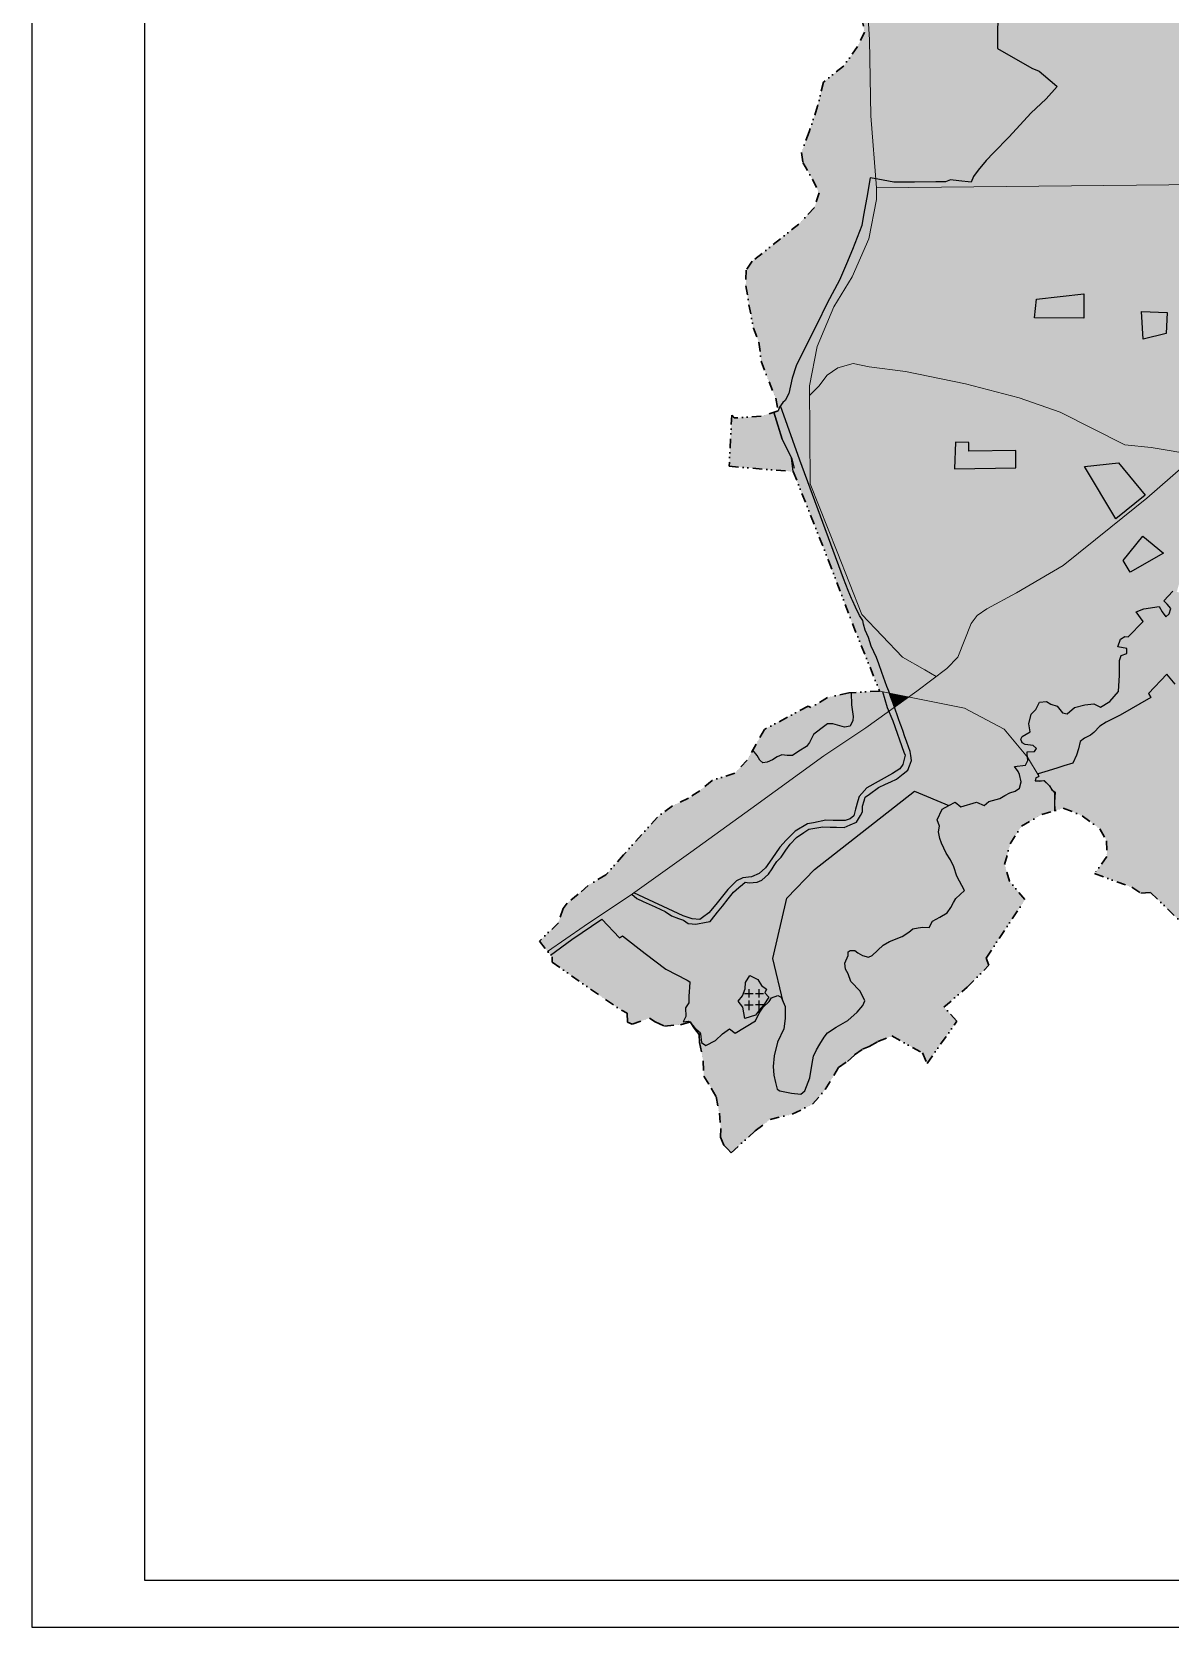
# Model space of a CAD drawing. Header units: inches. Extents: x 46391 to 88391, y 15017 to 44717.
# Drawn here: x 46391 to 58499, y 15017 to 31982 of the extents above; entities that cross this region are included whole.
import ezdxf

# ---------------------------------------------------------------- set-up
doc = ezdxf.new("R2010")
doc.units = ezdxf.units.IN
doc.header["$MEASUREMENT"] = 0
doc.linetypes.add('DIVIDE', pattern=[1.25, 0.5, -0.25, 0, -0.25, 0, -0.25])
for name, color, linetype, lineweight in [('celine', 7, 'Continuous', 13), ('DP 2 reda', 50, 'Continuous', 9), ('granica gupa', 7, 'DIVIDE', 30)]:
    doc.layers.add(name, color=color, linetype=linetype, lineweight=lineweight)
for name, color, linetype in [('granica gradj podrucja', 230, 'Continuous'), ('groblja', 253, 'Continuous'), ('kanal', 140, 'Continuous'), ('objekti posebne namene', 99, 'Continuous'), ('okvir', 7, 'Continuous'), ('oznake', 7, 'Continuous'), ('poljo-stan', 53, 'Continuous'), ('poljoprivredno zemljiste', 31, 'Continuous'), ('poloprivredna', 31, 'Continuous'), ('sportsko-rekreativna', 81, 'Continuous'), ('SS', 132, 'Continuous'), ('sumsko zemljiste', 95, 'Continuous'), ('zdravstvena zona', 160, 'Continuous')]:
    doc.layers.add(name, color=color, linetype=linetype)
for name, color, linetype, true_color in [('mesovito stanovanje', 7, 'Continuous', 0xffe699), ('objekti obrayovanja', 7, 'Continuous', 0x8fffe3), ('OS', 7, 'Continuous', 0x00f0f0)]:
    doc.layers.add(name, color=color, linetype=linetype, true_color=true_color)

msp = doc.modelspace()

# ---------------------------------------------------------------- hatches: boundary and pattern name
at = {"layer": 'groblja'}
h = msp.add_hatch(color=256, dxfattribs=at)
h.dxf.hatch_style = 1
h.paths.add_polyline_path([(54186, 21762), (54205, 21802), (54152, 21840), (54112, 21906), (54028, 21948), (53982, 21871), (53977, 21806), (53949, 21731), (53904, 21674), (53952, 21609), (53976, 21488), (54090, 21525), (54131, 21581), (54178, 21635), (54230, 21715)])
at = {"layer": 'kanal'}
h = msp.add_hatch(color=256, dxfattribs=at)
h.dxf.hatch_style = 1
h.paths.add_polyline_path([(54373, 27652), (54472, 27451), (54490, 27306), (54535, 27192), (54663, 26872), (54713, 26745), (54869, 26354), (54922, 26206), (55097, 25748), (55234, 25402), (55288, 25272), (55408, 24972), (55488, 24798), (55504, 24762), (55564, 24805), (55548, 24849), (55529, 24902), (55505, 24971), (55487, 25021), (55433, 25171), (55401, 25261), (55376, 25330), (55318, 25450), (55292, 25541), (55255, 25618), (55239, 25685), (55230, 25724), (55195, 25774), (55152, 25864), (55119, 25934), (55108, 25956), (55074, 26042), (55024, 26169), (54561, 27428), (54353, 28004), (54343, 27990), (54330, 27951), (54283, 27937), (54327, 27799)])
h = msp.add_hatch(color=256, dxfattribs=at)
h.dxf.hatch_style = 1
h.paths.add_polyline_path([(52794, 22827), (52779, 22816), (52772, 22811), (52825, 22765), (52893, 22735), (52958, 22706), (53022, 22677), (53083, 22649), (53127, 22629), (53195, 22580), (53271, 22554), (53323, 22536), (53372, 22499), (53413, 22495), (53454, 22492), (53563, 22513), (53606, 22522), (53659, 22589), (53683, 22619), (53736, 22686), (53798, 22763), (53853, 22833), (53912, 22882), (53950, 22914), (53979, 22938), (54021, 22934), (54106, 22940), (54155, 22961), (54225, 23023), (54264, 23082), (54288, 23118), (54315, 23159), (54360, 23205), (54412, 23280), (54456, 23345), (54523, 23414), (54602, 23467), (54657, 23504), (54740, 23518), (54804, 23529), (54884, 23526), (54950, 23524), (55031, 23521), (55097, 23550), (55162, 23578), (55204, 23648), (55226, 23686), (55227, 23748), (55243, 23805), (55254, 23844), (55301, 23877), (55397, 23945), (55472, 23981), (55529, 24008), (55587, 24036), (55659, 24091), (55708, 24129), (55727, 24178), (55749, 24235), (55741, 24288), (55735, 24328), (55699, 24427), (55675, 24495), (55658, 24542), (55640, 24593), (55627, 24628), (55611, 24675), (55591, 24731), (55581, 24757), (55564, 24805), (55504, 24762), (55551, 24655), (55667, 24323), (55679, 24289), (55669, 24247), (55657, 24192), (55622, 24145), (55547, 24095), (55271, 23943), (55218, 23884), (55190, 23852), (55177, 23804), (55153, 23716), (55134, 23644), (55096, 23614), (55041, 23596), (54913, 23597), (54838, 23598), (54707, 23572), (54641, 23559), (54509, 23482), (54413, 23387), (54346, 23312), (54261, 23187), (54195, 23091), (54127, 23031), (54046, 22997), (53953, 22987), (53886, 22954), (53795, 22862), (53665, 22702), (53591, 22612), (53524, 22563), (53495, 22542), (53416, 22548), (53318, 22583)])
at = {"layer": 'mesovito stanovanje', "transparency": 16777216}
h = msp.add_hatch(color=256, dxfattribs=at)
h.dxf.hatch_style = 1
h.paths.add_polyline_path([(58532, 32306), (58541, 32430), (58249, 33072), (57482, 32906), (57495, 33112), (57270, 33808), (57079, 34396), (56638, 35103), (56837, 35242), (56542, 35603), (56547, 35661), (56620, 35699), (56670, 35805), (56693, 35898), (56627, 35934), (56657, 36142), (56672, 36249), (56627, 36314), (56468, 36356), (56432, 36445), (56392, 36320), (56266, 36132), (56116, 36065), (55969, 36077), (55806, 36069), (55677, 35914), (55631, 35793), (55438, 35407), (55313, 35113), (55354, 35089), (55356, 35028), (55444, 35026), (55523, 35033), (55540, 35014), (55482, 34933), (55535, 34894), (55699, 34790), (55952, 34606), (56077, 34498), (56208, 34370), (56311, 34248), (56369, 34191), (56409, 34097), (56435, 34028), (56469, 33868), (56491, 33786), (56611, 33470), (56627, 33440), (56671, 33440), (56699, 33368), (56711, 33285), (56732, 33116), (56638, 33124), (56391, 33143), (56135, 33184), (56110, 33161), (56078, 33073), (56081, 32944), (56397, 32917), (56392, 32893), (56392, 32873), (56708, 32846), (56712, 32820), (56684, 32704), (56646, 32549), (56614, 32466), (56590, 32415), (56611, 32403), (56679, 32369), (56668, 32290), (56663, 31804), (57029, 31597), (57106, 31565), (57270, 31425), (57298, 31403), (57179, 31269), (57019, 31116), (56786, 30867), (56619, 30696), (56542, 30615), (56458, 30513), (56406, 30445), (56382, 30384), (56251, 30397), (56162, 30407), (56110, 30389), (56008, 30389), (55781, 30384), (55561, 30385), (55446, 30405), (55367, 30419), (55374, 30324), (59173, 30363), (59171, 30370), (58983, 30928)])
h = msp.add_hatch(color=256, dxfattribs=at)
h.dxf.hatch_style = 1
h.paths.add_polyline_path([(59964, 29118), (59852, 29197), (59717, 29248), (59581, 29365), (59492, 29485), (59418, 29617), (59173, 30363), (55374, 30324), (55367, 30419), (55352, 30422), (55309, 30430), (55273, 30222), (55239, 30034), (55220, 29923), (55121, 29668), (55057, 29517), (54981, 29342), (54849, 29096), (54742, 28869), (54601, 28598), (54520, 28430), (54479, 28301), (54443, 28137), (54404, 28063), (54379, 28042), (54353, 28004), (54561, 27428), (55024, 26169), (55074, 26042), (55108, 25956), (55119, 25934), (55152, 25864), (55195, 25774), (55230, 25724), (55239, 25685), (55255, 25618), (55292, 25541), (55318, 25450), (55376, 25330), (55401, 25261), (55433, 25171), (55487, 25021), (55505, 24971), (55512, 24951), (56310, 24790), (56734, 24567), (56982, 24269), (56979, 24303), (56979, 24324), (57057, 24330), (57079, 24360), (57043, 24394), (56956, 24405), (56924, 24423), (56910, 24460), (56924, 24487), (57010, 24539), (56996, 24625), (57022, 24726), (57070, 24775), (57108, 24853), (57183, 24861), (57229, 24831), (57299, 24810), (57353, 24741), (57405, 24728), (57483, 24797), (57593, 24824), (57688, 24835), (57759, 24801), (57859, 24860), (57951, 24967), (57962, 25140), (57962, 25296), (57980, 25349), (58038, 25370), (58038, 25423), (57942, 25442), (57972, 25525), (58019, 25552), (58051, 25547), (58214, 25711), (58138, 25815), (58219, 25847), (58383, 25870), (58413, 25816), (58452, 25762), (58490, 25794), (58505, 25849), (58467, 25896), (58432, 25931), (58529, 26036), (58570, 26027), (58634, 26255), (58640, 26400), (59035, 26727), (59119, 26843), (59202, 26816), (59247, 26830), (59290, 26736), (59560, 26860), (59517, 27115), (59650, 27103), (59834, 26869), (60086, 26548), (60164, 26552), (60168, 26464), (60106, 26428), (60115, 26237), (60046, 26047), (59965, 25987), (60038, 25888), (59897, 25831), (59889, 25787), (60034, 25800), (60154, 25815), (60206, 25824), (60240, 25865), (60359, 25792), (60308, 25711), (60426, 25681), (60483, 25804), (60551, 25812), (60603, 25734), (60685, 25705), (60775, 25666), (60823, 25613), (60773, 25503), (60793, 25455), (60841, 25428), (60846, 25384), (60833, 25335), (60732, 25355), (60639, 25385), (60598, 25360), (60516, 25170), (60490, 25141), (60415, 25176), (60379, 25224), (60281, 25220), (60236, 25181), (60236, 25131), (60245, 25079), (60256, 24912), (60294, 24779), (60325, 24657), (60339, 24597), (60281, 24564), (60267, 24522), (60294, 24470), (60327, 24435), (60321, 24371), (60302, 24334), (60248, 24330), (60244, 24283), (60267, 24231), (60371, 24069), (60308, 24039), (60248, 24014), (60268, 23975), (60294, 23938), (60294, 23893), (60311, 23854), (60339, 23812), (60364, 23792), (60387, 23752), (60549, 23792), (60442, 23907), (60454, 23963), (60490, 24132), (60506, 24225), (60534, 24305), (60579, 24398), (60631, 24483), (60695, 24567), (60772, 24668), (60812, 24732), (60869, 24809), (60946, 24910), (61013, 25803), (60973, 26652), (60123, 26972), (59709, 27467), (60088, 27769), (60319, 27869), (60681, 28118), (60750, 28134)])
h.paths.add_polyline_path([(57588, 27361), (57951, 27398), (58235, 27057), (57922, 26805)], flags=16)
at = {"layer": 'objekti obrayovanja'}
h = msp.add_hatch(color=256, dxfattribs=at)
h.dxf.hatch_style = 1
h.paths.add_polyline_path([(58213, 28716), (58457, 28775), (58466, 28997), (58195, 29008)])
at = {"layer": 'objekti posebne namene'}
h = msp.add_hatch(color=256, dxfattribs=at)
h.dxf.hatch_style = 1
h.paths.add_polyline_path([(55145, 22213), (55176, 22189), (55226, 22161), (55291, 22143), (55330, 22160), (55446, 22271), (55515, 22308), (55649, 22362), (55719, 22409), (55763, 22442), (55850, 22461), (55935, 22456), (55971, 22524), (56048, 22566), (56128, 22612), (56167, 22669), (56194, 22723), (56221, 22767), (56264, 22807), (56312, 22850), (56231, 23005), (56198, 23103), (56162, 23177), (56118, 23249), (56066, 23353), (56048, 23405), (56035, 23475), (56047, 23536), (56021, 23603), (56073, 23716), (56144, 23756), (55779, 23908), (54717, 23073), (54420, 22769), (54272, 22129), (54383, 21667), (54405, 21619), (54405, 21489), (54389, 21381), (54322, 21238), (54287, 21094), (54277, 20981), (54282, 20886), (54300, 20810), (54319, 20739), (54347, 20719), (54472, 20697), (54569, 20684), (54614, 20720), (54666, 20859), (54691, 21012), (54706, 21088), (54736, 21155), (54774, 21216), (54820, 21291), (54854, 21339), (54945, 21397), (55070, 21468), (55169, 21558), (55229, 21627), (55251, 21679), (55202, 21782), (55103, 21883), (55075, 21963), (55047, 22013), (55040, 22077), (55074, 22160), (55075, 22199), (55094, 22212)])
at = {"layer": 'OS'}
h = msp.add_hatch(color=256, dxfattribs=at)
h.dxf.hatch_style = 1
h.paths.add_polyline_path([(57582, 29197), (57077, 29140), (57055, 28942), (57580, 28937)])
h.paths.add_polyline_path([(56859, 27345), (56856, 27530), (56357, 27523), (56356, 27614), (56216, 27619), (56204, 27336)])
h = msp.add_hatch(color=256, dxfattribs=at)
h.dxf.hatch_style = 1
h.paths.add_polyline_path([(58430, 26440), (58208, 26620), (57998, 26359), (58073, 26237)])
at = {"layer": 'poljo-stan'}
h = msp.add_hatch(color=256, dxfattribs=at)
h.dxf.hatch_style = 1
h.paths.add_polyline_path([(54814, 24284), (55261, 24581), (55506, 24758), (55488, 24798), (55439, 24965), (55408, 24972), (55105, 24954), (55111, 24827), (55126, 24700), (55124, 24658), (55094, 24597), (55035, 24587), (54911, 24624), (54854, 24625), (54785, 24569), (54704, 24511), (54663, 24424), (54632, 24383), (54551, 24332), (54481, 24287), (54426, 24288), (54368, 24294), (54318, 24271), (54270, 24241), (54212, 24217), (54168, 24208), (54133, 24237), (54107, 24286), (54059, 24344), (54000, 24238), (53869, 24099), (53626, 24021), (53495, 23912), (53375, 23834), (53206, 23751), (53045, 23632), (52685, 23230), (52498, 23017), (52307, 22905), (52202, 22811), (52086, 22717), (52041, 22661), (51992, 22507), (51790, 22312), (51876, 22204), (52264, 22472), (52779, 22816), (53400, 23260), (54038, 23720)])
h.paths.add_polyline_path([(54854, 24625), (54911, 24624), (55035, 24587), (55094, 24597), (55124, 24658), (55126, 24700), (55111, 24827), (55105, 24954), (55083, 24953), (54854, 24904), (54678, 24796), (54648, 24811), (54184, 24564), (54094, 24406), (54059, 24344), (54107, 24286), (54133, 24237), (54168, 24208), (54212, 24217), (54270, 24241), (54318, 24271), (54368, 24294), (54426, 24288), (54481, 24287), (54551, 24332), (54632, 24383), (54663, 24424), (54704, 24511), (54785, 24569)], flags=17)
h.paths.add_polyline_path([(55547, 24095), (55622, 24145), (55657, 24192), (55669, 24247), (55679, 24289), (55667, 24323), (55551, 24655), (55506, 24758), (55261, 24581), (54814, 24284), (54038, 23720), (53400, 23260), (52794, 22827), (53318, 22583), (53416, 22548), (53495, 22542), (53524, 22563), (53591, 22612), (53665, 22702), (53795, 22862), (53886, 22954), (53953, 22987), (54046, 22997), (54127, 23031), (54195, 23091), (54261, 23187), (54346, 23312), (54413, 23387), (54509, 23482), (54641, 23559), (54707, 23572), (54838, 23598), (54913, 23597), (55041, 23596), (55096, 23614), (55134, 23644), (55153, 23716), (55177, 23804), (55190, 23852), (55218, 23884), (55271, 23943)], flags=17)
h.paths.add_polyline_path([(56734, 24567), (56310, 24790), (55717, 24910), (55566, 24801), (55581, 24757), (55591, 24731), (55611, 24675), (55627, 24628), (55640, 24593), (55658, 24542), (55675, 24495), (55699, 24427), (55735, 24328), (55741, 24288), (55749, 24235), (55727, 24178), (55708, 24129), (55659, 24091), (55587, 24036), (55529, 24008), (55472, 23981), (55397, 23945), (55301, 23877), (55254, 23844), (55243, 23805), (55227, 23748), (55226, 23686), (55204, 23648), (55162, 23578), (55097, 23550), (55031, 23521), (54950, 23524), (54884, 23526), (54804, 23529), (54740, 23518), (54657, 23504), (54602, 23467), (54523, 23414), (54456, 23345), (54412, 23280), (54360, 23205), (54315, 23159), (54288, 23118), (54264, 23082), (54225, 23023), (54155, 22961), (54106, 22940), (54021, 22934), (53979, 22938), (53950, 22914), (53912, 22882), (53853, 22833), (53798, 22763), (53736, 22686), (53683, 22619), (53659, 22589), (53606, 22522), (53563, 22513), (53454, 22492), (53413, 22495), (53372, 22499), (53323, 22536), (53271, 22554), (53195, 22580), (53127, 22629), (53083, 22649), (53022, 22677), (52958, 22706), (52893, 22735), (52825, 22765), (52772, 22811), (52264, 22472), (51876, 22204), (51908, 22165), (52134, 22329), (52452, 22545), (52641, 22348), (52672, 22368), (52915, 22182), (53136, 22013), (53360, 21896), (53391, 21879), (53386, 21818), (53383, 21776), (53380, 21722), (53380, 21657), (53345, 21602), (53349, 21510), (53318, 21453), (53377, 21462), (53393, 21454), (53401, 21441), (53441, 21395), (53491, 21344), (53503, 21327), (53514, 21235), (53561, 21204), (53663, 21257), (53739, 21326), (53812, 21380), (53873, 21332), (54088, 21464), (54129, 21547), (54171, 21609), (54233, 21672), (54257, 21710), (54327, 21733), (54361, 21715), (54383, 21667), (54272, 22129), (54420, 22769), (54717, 23073), (55779, 23908), (56144, 23756), (56213, 23791), (56271, 23742), (56438, 23789), (56520, 23755), (56572, 23799), (56687, 23831), (56739, 23862), (56795, 23891), (56851, 23906), (56896, 23940), (56916, 24008), (56896, 24086), (56884, 24115), (56842, 24170), (56959, 24184), (56985, 24235), (56982, 24270)])
h.paths.add_polyline_path([(54112, 21906), (54152, 21840), (54205, 21802), (54186, 21762), (54230, 21715), (54178, 21635), (54131, 21581), (54090, 21525), (53976, 21488), (53952, 21609), (53904, 21674), (53949, 21731), (53977, 21806), (53982, 21871), (54028, 21948)], flags=16)
h = msp.add_hatch(color=256, dxfattribs=at)
h.dxf.hatch_style = 1
h.paths.add_polyline_path([(55717, 24910), (55512, 24951), (55529, 24902), (55548, 24849), (55566, 24801)])
at = {"layer": 'poljo-stan', "lineweight": 25, "transparency": 16777216}
h = msp.add_hatch(color=256, dxfattribs=at)
h.dxf.hatch_style = 1
h.paths.add_polyline_path([(53136, 22013), (52915, 22182), (52672, 22368), (52641, 22348), (52452, 22545), (52134, 22329), (51908, 22165), (51924, 22144), (51924, 22088), (52494, 21691), (52662, 21578), (52722, 21548), (52726, 21451), (52775, 21428), (52962, 21495), (53022, 21454), (53119, 21409), (53292, 21424), (53393, 21454), (53377, 21462), (53318, 21453), (53349, 21510), (53345, 21602), (53380, 21657), (53380, 21722), (53383, 21776), (53386, 21818), (53391, 21879), (53360, 21896)])
at = {"layer": 'poljoprivredno zemljiste', "transparency": 16777216}
h = msp.add_hatch(color=256, dxfattribs=at)
h.dxf.hatch_style = 1
h.paths.add_polyline_path([(54283, 27937), (54150, 27895), (53834, 27875), (53809, 27362), (54490, 27306), (54472, 27451), (54373, 27652)])
at = {"layer": 'poloprivredna'}
h = msp.add_hatch(color=256, dxfattribs=at)
h.dxf.hatch_style = 1
h.paths.add_polyline_path([(54716, 30113), (54549, 29939), (54053, 29543), (53989, 29448), (53985, 29283), (54019, 29081), (54067, 28831), (54124, 28681), (54150, 28479), (54232, 28262), (54303, 28086), (54327, 27966), (54379, 28042), (54404, 28063), (54443, 28137), (54479, 28301), (54520, 28430), (54601, 28598), (54742, 28869), (54849, 29096), (54981, 29342), (55057, 29517), (55121, 29668), (55220, 29923), (55239, 30034), (55273, 30222), (55309, 30430), (55352, 30422), (55367, 30419), (55316, 31089), (55300, 31896), (55249, 32755), (55258, 33068), (55191, 33805), (55208, 34215), (55183, 34718), (55305, 35118), (55263, 35143), (55130, 35239), (55041, 35309), (54883, 35389), (54924, 35468), (54853, 35470), (54730, 35489), (54597, 35418), (54560, 35296), (54582, 35215), (54627, 35111), (54701, 34971), (54701, 34819), (54664, 34723), (54597, 34544), (54415, 34377), (54312, 34155), (54341, 33952), (54445, 33789), (54567, 33663), (54701, 33503), (54904, 33336), (55041, 33199), (55138, 33114), (55167, 32988), (55104, 32777), (55030, 32585), (55030, 32422), (55104, 32260), (55215, 32141), (55249, 31980), (55175, 31825), (55026, 31618), (54812, 31448), (54749, 31192), (54660, 30919), (54578, 30700), (54593, 30594), (54693, 30416), (54764, 30272)])
h.paths.add_polyline_path([(56663, 31804), (56668, 32374), (56590, 32415), (56614, 32466), (56646, 32549), (56684, 32704), (56712, 32820), (56708, 32846), (56392, 32873), (56081, 32944), (56081, 32961), (56076, 33129), (56135, 33184), (56391, 33143), (56732, 33117), (56711, 33285), (56699, 33368), (56671, 33440), (56623, 33440), (56491, 33786), (56469, 33868), (56435, 34028), (56409, 34097), (56369, 34191), (56311, 34248), (56208, 34370), (56077, 34498), (55952, 34606), (55699, 34790), (55479, 34929), (55540, 35014), (55523, 35033), (55356, 35019), (55354, 35089), (55313, 35113), (55279, 35031), (55183, 34718), (55208, 34215), (55191, 33805), (55258, 33068), (55249, 32755), (55300, 31896), (55316, 31089), (55367, 30419), (55446, 30405), (55561, 30385), (55781, 30384), (56008, 30389), (56110, 30389), (56162, 30407), (56251, 30397), (56382, 30384), (56406, 30445), (56458, 30513), (56542, 30615), (56619, 30696), (56786, 30867), (57019, 31116), (57179, 31269), (57297, 31402), (57106, 31565), (57029, 31597)])
at = {"layer": 'sportsko-rekreativna', "transparency": 16777216}
h = msp.add_hatch(color=256, dxfattribs=at)
h.dxf.hatch_style = 1
h.paths.add_polyline_path([(59374, 25060), (59332, 25150), (59294, 25237), (59233, 25371), (59275, 25384), (59334, 25416), (59427, 25483), (59460, 25543), (59522, 25678), (59480, 25689), (59422, 25702), (59401, 25749), (59404, 25892), (59440, 25985), (59526, 26015), (59537, 26117), (59546, 26294), (59575, 26426), (59530, 26420), (59432, 26409), (59362, 26449), (59304, 26520), (59167, 26456), (59045, 26368), (58993, 26308), (58971, 26268), (58983, 26213), (58978, 26131), (58927, 26058), (58867, 25999), (58795, 25913), (58729, 25903), (58675, 25893), (58551, 25704), (58626, 25643), (58625, 25660), (58798, 25625), (58782, 25532), (58633, 25563), (58617, 25531), (58677, 25496), (58786, 25476), (58770, 25314), (58751, 25230), (58553, 25044), (58463, 25150), (58270, 24946), (58293, 24905), (57968, 24716), (57819, 24640), (57751, 24597), (57666, 24510), (57589, 24470), (57542, 24436), (57524, 24359), (57503, 24291), (57465, 24204), (57367, 24177), (57295, 24152), (57168, 24113), (57095, 24090), (57098, 24076), (57106, 24062), (57072, 24049), (57069, 24037), (57067, 24018), (57157, 24022), (57158, 24022), (57193, 23987), (57214, 23966), (57215, 23965), (57256, 23909), (57276, 23896), (57271, 23839), (57269, 23793), (57269, 23791), (57274, 23701), (57363, 23727), (57565, 23645), (57753, 23506), (57824, 23379), (57827, 23214), (57696, 23031), (58093, 22885), (58187, 22822), (58292, 22829), (58775, 22361), (59067, 22163), (59881, 21961), (59878, 22083), (59844, 22145), (59811, 22210), (59813, 22282), (59811, 22430), (59809, 22506), (59796, 22571), (59815, 22702), (59824, 22902), (59852, 23000), (59866, 23117), (59882, 23199), (59877, 23336), (59854, 23475), (59847, 23614), (59852, 23665), (59912, 23660), (60025, 23640), (60130, 23643), (60257, 23651), (60295, 23696), (60332, 23753), (60364, 23792), (60339, 23812), (60294, 23881), (60294, 23938), (60268, 23975), (60248, 24014), (60308, 24039), (60371, 24069), (60267, 24231), (60244, 24283), (60248, 24330), (60302, 24334), (60321, 24371), (60327, 24435), (60294, 24470), (60267, 24522), (60281, 24564), (60339, 24597), (60325, 24657), (60294, 24779), (60256, 24912), (60245, 25079), (60236, 25131), (60236, 25181), (60281, 25220), (60379, 25224), (60415, 25176), (60490, 25141), (60516, 25170), (60598, 25360), (60639, 25385), (60732, 25355), (60833, 25335), (60846, 25384), (60841, 25428), (60793, 25455), (60773, 25503), (60823, 25613), (60775, 25666), (60685, 25705), (60603, 25734), (60551, 25812), (60483, 25804), (60426, 25681), (60308, 25711), (60359, 25792), (60240, 25865), (60206, 25824), (60154, 25815), (60034, 25800), (59889, 25787), (59884, 25763), (59902, 25658), (59945, 25557), (59928, 25414), (59884, 25354), (59763, 25378), (59715, 25331), (59577, 25406), (59517, 25318), (59474, 25217), (59450, 25061)])
at = {"layer": 'SS'}
h = msp.add_hatch(color=256, dxfattribs=at)
h.dxf.hatch_style = 1
h.paths.add_polyline_path([(57580, 28937), (57582, 29197), (57077, 29140), (57055, 28942)])
at = {"layer": 'sumsko zemljiste'}
h = msp.add_hatch(color=256, dxfattribs=at)
h.dxf.hatch_style = 1
h.paths.add_polyline_path([(57962, 25140), (57951, 24967), (57859, 24860), (57759, 24801), (57688, 24835), (57593, 24824), (57483, 24797), (57405, 24728), (57353, 24741), (57299, 24810), (57229, 24831), (57183, 24861), (57108, 24853), (57070, 24775), (57022, 24726), (56996, 24625), (57010, 24539), (56924, 24487), (56910, 24460), (56924, 24423), (56956, 24405), (57043, 24394), (57079, 24360), (57057, 24330), (56979, 24324), (56979, 24303), (56985, 24235), (56959, 24184), (56842, 24170), (56884, 24115), (56896, 24086), (56916, 24008), (56896, 23940), (56851, 23906), (56795, 23891), (56739, 23862), (56687, 23831), (56572, 23799), (56520, 23755), (56438, 23789), (56271, 23742), (56213, 23791), (56144, 23756), (56073, 23716), (56021, 23603), (56047, 23536), (56035, 23475), (56048, 23405), (56066, 23353), (56118, 23249), (56162, 23177), (56198, 23103), (56231, 23005), (56312, 22850), (56264, 22807), (56221, 22767), (56194, 22723), (56167, 22669), (56128, 22612), (56048, 22566), (55971, 22524), (55935, 22456), (55867, 22460), (55819, 22454), (55763, 22442), (55719, 22409), (55649, 22362), (55515, 22308), (55446, 22271), (55307, 22138), (55226, 22161), (55176, 22189), (55145, 22213), (55094, 22212), (55075, 22199), (55074, 22160), (55040, 22077), (55047, 22013), (55075, 21963), (55103, 21883), (55202, 21782), (55251, 21679), (55229, 21627), (55169, 21558), (55070, 21468), (54945, 21397), (54854, 21339), (54820, 21291), (54774, 21216), (54736, 21155), (54706, 21088), (54691, 21012), (54666, 20859), (54614, 20720), (54569, 20684), (54472, 20697), (54322, 20724), (54300, 20810), (54282, 20886), (54277, 20981), (54287, 21094), (54322, 21238), (54389, 21381), (54405, 21489), (54405, 21619), (54361, 21715), (54327, 21733), (54257, 21710), (54233, 21672), (54171, 21609), (54129, 21547), (54088, 21464), (53873, 21332), (53812, 21380), (53739, 21326), (53663, 21257), (53561, 21204), (53493, 21249), (53494, 21234), (53532, 21038), (53539, 20877), (53618, 20750), (53670, 20660), (53704, 20484), (53719, 20320), (53715, 20226), (53753, 20144), (53790, 20103), (53828, 20062), (54086, 20294), (54243, 20417), (54479, 20473), (54696, 20578), (54831, 20735), (54921, 20885), (54973, 20967), (55067, 21034), (55142, 21102), (55228, 21162), (55299, 21191), (55389, 21244), (55539, 21304), (55864, 21124), (55913, 21012), (56231, 21461), (56093, 21610), (56340, 21824), (56572, 22056), (56543, 22133), (56955, 22754), (56790, 22949), (56738, 23128), (56798, 23349), (56918, 23536), (57135, 23660), (57274, 23701), (57269, 23792), (57271, 23839), (57276, 23896), (57239, 23920), (57216, 23963), (57158, 24022), (57107, 24015), (57065, 24016), (57072, 24049), (57100, 24061), (57095, 24090), (57168, 24113), (57295, 24152), (57367, 24177), (57465, 24204), (57503, 24291), (57524, 24359), (57542, 24436), (57589, 24470), (57652, 24503), (57687, 24532), (57751, 24597), (57819, 24640), (57968, 24716), (58293, 24905), (58270, 24946), (58463, 25150), (58553, 25044), (58751, 25230), (58770, 25314), (58786, 25476), (58677, 25496), (58617, 25531), (58633, 25563), (58782, 25532), (58798, 25625), (58625, 25660), (58626, 25643), (58551, 25704), (58675, 25893), (58632, 25938), (58610, 26017), (58529, 26036), (58432, 25931), (58467, 25896), (58505, 25849), (58490, 25794), (58452, 25762), (58413, 25816), (58383, 25870), (58219, 25847), (58138, 25815), (58214, 25711), (58051, 25547), (58019, 25552), (57972, 25525), (57942, 25442), (58038, 25423), (58038, 25370), (57980, 25349), (57962, 25296)])
at = {"layer": 'zdravstvena zona', "transparency": 16777216}
h = msp.add_hatch(color=256, dxfattribs=at)
h.dxf.hatch_style = 1
h.paths.add_polyline_path([(57951, 27398), (57588, 27361), (57922, 26805), (58235, 27057)])

# ---------------------------------------------------------------- linework, layer by layer
at = {"layer": 'celine'}
msp.add_lwpolyline([(57269, 23696), (57270, 23890), (57213, 23967), (57156, 24022), (57067, 24018), (57071, 24048), (57106, 24062), (56982, 24269), (56734, 24567), (56310, 24790), (55408, 24972)], dxfattribs=at)
at = {"layer": 'DP 2 reda'}
for points in [[(55249, 32755), (55300, 31896), (55316, 31089), (55374, 30324)], [(59176, 30363), (55374, 30324), (55376, 30198), (55294, 29780), (55118, 29376), (54923, 29059), (54744, 28636), (54662, 28218), (54666, 27709), (54670, 27175), (54956, 26451), (55218, 25787), (55652, 25334), (55890, 25197), (56012, 25126)], [(58782, 27481), (58297, 27561), (58019, 27589), (57330, 27938), (56893, 28091), (56324, 28239), (55685, 28370), (55297, 28419), (55128, 28457), (54964, 28408), (54849, 28331), (54762, 28216), (54666, 28117)], [(59709, 27467), (59184, 27512), (58775, 27479), (58251, 27023), (57869, 26714), (57363, 26308), (56866, 26017), (56549, 25847), (56448, 25774), (56381, 25689), (56239, 25332), (56125, 25213), (55803, 24972), (55261, 24581), (54814, 24284), (54038, 23720), (53400, 23260), (52779, 22816), (52264, 22472), (51876, 22204)]]:
    msp.add_lwpolyline(points, dxfattribs=at)
at = {"layer": 'granica gradj podrucja'}
for points in [[(56668, 32290), (56663, 31804), (57029, 31597), (57106, 31565), (57270, 31425), (57298, 31403), (57179, 31269), (57019, 31116), (56786, 30867), (56619, 30696), (56542, 30615), (56458, 30513), (56406, 30445), (56382, 30384), (56251, 30397), (56162, 30407), (56110, 30389), (56008, 30389), (55781, 30384), (55561, 30385), (55446, 30405), (55352, 30422), (55309, 30430), (55273, 30222), (55239, 30034), (55220, 29923), (55121, 29668), (55057, 29517), (54981, 29342), (54849, 29096), (54742, 28869), (54601, 28598), (54520, 28430), (54479, 28301), (54443, 28137), (54404, 28063), (54379, 28042), (54344, 27990), (54330, 27951)], [(51908, 22165), (51908, 22165), (52134, 22329), (52452, 22545), (52641, 22348), (52672, 22368), (52915, 22182), (53136, 22013), (53360, 21896), (53391, 21879), (53386, 21818), (53383, 21776), (53380, 21722), (53380, 21657), (53345, 21602), (53349, 21510), (53318, 21453), (53377, 21462), (53393, 21454), (53401, 21441), (53441, 21395), (53491, 21344), (53503, 21327), (53514, 21235), (53561, 21204), (53663, 21257), (53739, 21326), (53812, 21380), (53873, 21332), (54088, 21464), (54129, 21547), (54171, 21609), (54233, 21672), (54257, 21710), (54327, 21733), (54361, 21715), (54405, 21619), (54405, 21489), (54389, 21381), (54322, 21238), (54287, 21094), (54277, 20981), (54282, 20886), (54300, 20810), (54319, 20739), (54347, 20719), (54472, 20697), (54569, 20684), (54614, 20720), (54666, 20859), (54691, 21012), (54706, 21088), (54736, 21155), (54774, 21216), (54820, 21291), (54854, 21339), (54945, 21397), (55070, 21468), (55169, 21558), (55229, 21627), (55251, 21679), (55202, 21782), (55103, 21883), (55075, 21963), (55047, 22013), (55040, 22077), (55074, 22160), (55075, 22199), (55094, 22212), (55145, 22213), (55176, 22189), (55226, 22161), (55291, 22143), (55330, 22160), (55446, 22271), (55515, 22308), (55649, 22362), (55719, 22409), (55763, 22442), (55819, 22454), (55867, 22460), (55935, 22456), (55971, 22524), (56048, 22566), (56128, 22612), (56167, 22669), (56194, 22723), (56221, 22767), (56264, 22807), (56312, 22850), (56231, 23005), (56198, 23103), (56162, 23177), (56118, 23249), (56066, 23353), (56048, 23405), (56035, 23475), (56047, 23536), (56021, 23603), (56073, 23716), (56144, 23756), (56213, 23791), (56271, 23742), (56438, 23789), (56520, 23755), (56572, 23799), (56687, 23831), (56739, 23862), (56795, 23891), (56851, 23906), (56896, 23940), (56916, 24008), (56896, 24086), (56884, 24115), (56842, 24170), (56959, 24184), (56985, 24235), (56979, 24303), (56979, 24324), (57057, 24330), (57079, 24360), (57043, 24394), (56956, 24405), (56924, 24423), (56910, 24460), (56924, 24487), (57010, 24539), (56996, 24625), (57022, 24726), (57070, 24775), (57108, 24853), (57183, 24861), (57229, 24831), (57299, 24810), (57353, 24741), (57405, 24728), (57483, 24797), (57593, 24824), (57688, 24835), (57759, 24801), (57859, 24860), (57951, 24967), (57962, 25140), (57962, 25296), (57980, 25349), (58038, 25370), (58038, 25423), (57942, 25442), (57972, 25525), (58019, 25552), (58051, 25547), (58214, 25711), (58138, 25815), (58219, 25847), (58383, 25870), (58413, 25816), (58452, 25762), (58490, 25794), (58505, 25849), (58467, 25896), (58432, 25931), (58529, 26036)], [(55105, 24954), (55105, 24954), (55111, 24827), (55126, 24700), (55124, 24658), (55094, 24597), (55035, 24587), (54911, 24624), (54854, 24625), (54785, 24569), (54704, 24511), (54663, 24424), (54632, 24383), (54551, 24332), (54481, 24287), (54426, 24288), (54368, 24294), (54318, 24271), (54270, 24241), (54212, 24217), (54168, 24208), (54133, 24237), (54107, 24286), (54059, 24344), (54059, 24344)]]:
    msp.add_lwpolyline(points, dxfattribs=at)
at = {"layer": 'granica gupa', "ltscale": 200}
msp.add_lwpolyline([(55215, 32141), (55249, 31980), (55175, 31825), (55026, 31618), (54812, 31448), (54749, 31192), (54660, 30919), (54578, 30700), (54593, 30594), (54693, 30416), (54764, 30272), (54716, 30113), (54549, 29939), (54053, 29543), (53989, 29448), (53985, 29283), (54019, 29081), (54067, 28831), (54124, 28681), (54150, 28479), (54232, 28262), (54303, 28086), (54330, 27951), (54150, 27895), (53862, 27877), (53835, 27906), (53809, 27362), (54490, 27306), (54865, 26362), (55120, 25689), (55408, 24972), (55083, 24953), (54854, 24904), (54678, 24796), (54648, 24811), (54184, 24564), (54094, 24406), (54000, 24238), (53869, 24099), (53626, 24021), (53495, 23912), (53375, 23834), (53206, 23751), (53045, 23632), (52685, 23230), (52498, 23017), (52307, 22905), (52202, 22811), (52086, 22717), (52041, 22661), (51992, 22507), (51790, 22312), (51924, 22144), (51924, 22088), (52494, 21691), (52662, 21578), (52722, 21548), (52726, 21451), (52775, 21428), (52962, 21495), (53022, 21454), (53119, 21409), (53292, 21424), (53393, 21454), (53438, 21383), (53490, 21320), (53494, 21234), (53532, 21038), (53539, 20877), (53618, 20750), (53670, 20660), (53704, 20484), (53719, 20320), (53715, 20226), (53753, 20144), (53790, 20103), (53828, 20062), (54086, 20294), (54243, 20417), (54479, 20473), (54696, 20578), (54831, 20735), (54921, 20885), (54973, 20967), (55067, 21034), (55142, 21102), (55228, 21162), (55299, 21191), (55389, 21244), (55539, 21304), (55864, 21124), (55913, 21012), (56231, 21461), (56093, 21610), (56340, 21824), (56572, 22056), (56543, 22133), (56955, 22754), (56790, 22949), (56738, 23128), (56798, 23349), (56918, 23536), (57135, 23660), (57363, 23727), (57565, 23645), (57753, 23506), (57824, 23379), (57827, 23214), (57696, 23031), (58093, 22885), (58187, 22822), (58292, 22829), (58775, 22361)], dxfattribs=at)
at = {"layer": 'groblja'}
msp.add_lwpolyline([(53976, 21488), (53952, 21609), (53904, 21674), (53949, 21731), (53977, 21806), (53982, 21871), (54028, 21948), (54112, 21906), (54152, 21840), (54205, 21802), (54186, 21762), (54230, 21715), (54178, 21635), (54131, 21581), (54090, 21525), (53976, 21488)], dxfattribs=at)
at = {"layer": 'kanal'}
for points in [[(52772, 22811), (52825, 22765), (52893, 22735), (52958, 22706), (53022, 22677), (53083, 22649), (53127, 22629), (53195, 22580), (53271, 22554), (53323, 22536), (53372, 22499), (53413, 22495), (53454, 22492), (53563, 22513), (53606, 22522), (53659, 22589), (53683, 22619), (53736, 22686), (53798, 22763), (53853, 22833), (53912, 22882), (53950, 22914), (53979, 22938), (54021, 22934), (54106, 22940), (54155, 22961), (54225, 23023), (54264, 23082), (54288, 23118), (54315, 23159), (54360, 23205), (54412, 23280), (54456, 23345), (54523, 23414), (54602, 23467), (54657, 23504), (54740, 23518), (54804, 23529), (54884, 23526), (54950, 23524), (55031, 23521), (55097, 23550), (55162, 23578), (55204, 23648), (55226, 23686), (55227, 23748), (55243, 23805), (55254, 23844), (55301, 23877), (55397, 23945), (55472, 23981), (55529, 24008), (55587, 24036), (55659, 24091), (55708, 24129), (55727, 24178), (55749, 24235), (55741, 24288), (55735, 24328), (55699, 24427), (55675, 24495), (55658, 24542), (55640, 24593), (55627, 24628), (55611, 24675), (55591, 24731), (55581, 24757), (55548, 24849), (55529, 24902), (55505, 24971), (55487, 25021), (55433, 25171), (55401, 25261), (55376, 25330), (55318, 25450), (55292, 25541), (55255, 25618), (55239, 25685), (55230, 25724), (55195, 25774), (55152, 25864), (55119, 25934), (55108, 25956), (55074, 26042), (55024, 26169), (54561, 27428), (54353, 28004)], [(54283, 27937), (54327, 27799), (54373, 27652), (54472, 27451), (54501, 27343)], [(55438, 24969), (55488, 24798), (55551, 24655), (55667, 24323), (55679, 24289), (55669, 24247), (55657, 24192), (55622, 24145), (55547, 24095), (55271, 23943), (55218, 23884), (55190, 23852), (55177, 23804), (55153, 23716), (55134, 23644), (55096, 23614), (55041, 23596), (54913, 23597), (54838, 23598), (54707, 23572), (54641, 23559), (54509, 23482), (54413, 23387), (54346, 23312), (54261, 23187), (54195, 23091), (54127, 23031), (54046, 22997), (53953, 22987), (53886, 22954), (53795, 22862), (53665, 22702), (53591, 22612), (53524, 22563), (53495, 22542), (53416, 22548), (53318, 22583), (52794, 22827)]]:
    msp.add_lwpolyline(points, dxfattribs=at)
at = {"layer": 'objekti obrayovanja'}
msp.add_lwpolyline([(58195, 29008), (58466, 28997), (58457, 28775), (58213, 28716), (58195, 29008)], dxfattribs=at)
at = {"layer": 'objekti posebne namene'}
msp.add_lwpolyline([(54383, 21667), (54272, 22129), (54420, 22769), (54717, 23073), (55779, 23908), (56144, 23756)], dxfattribs=at)
msp.add_lwpolyline([(54383, 21667), (54272, 22129), (54420, 22769), (54717, 23073), (55779, 23908), (56144, 23756)], dxfattribs=at)
at = {"layer": 'okvir'}
for points in [[(88391, 15017), (88391, 44717), (46391, 44717), (46391, 15017)], [(87891, 15517), (87891, 44217), (47589, 44217), (47589, 15517)]]:
    msp.add_lwpolyline(points, close=True, dxfattribs=at)
at = {"layer": 'OS'}
for points in [[(56216, 27619), (56204, 27336), (56859, 27345), (56856, 27530), (56357, 27523), (56356, 27614), (56216, 27619)], [(57998, 26359), (58208, 26620), (58430, 26440), (58073, 26237), (57998, 26359)]]:
    msp.add_lwpolyline(points, dxfattribs=at)
at = {"layer": 'oznake', "color": 0}
for p, q in [((53970, 21755), (54063, 21755)), ((54018, 21802), (54018, 21713)), ((54087, 21755), (54172, 21755)), ((54124, 21802), (54124, 21713)), ((53970, 21636), (54063, 21636)), ((54018, 21682), (54018, 21579)), ((54087, 21637), (54172, 21637)), ((54124, 21682), (54124, 21579))]:
    msp.add_line(p, q, dxfattribs=at)
at = {"layer": 'poljoprivredno zemljiste'}
for p, q in [((54373, 27652), (54283, 27937)), ((54472, 27451), (54373, 27652)), ((54490, 27306), (54472, 27451))]:
    msp.add_line(p, q, dxfattribs=at)
at = {"layer": 'SS'}
msp.add_lwpolyline([(57077, 29140), (57582, 29197), (57580, 28937), (57055, 28942), (57077, 29140)], dxfattribs=at)
at = {"layer": 'sumsko zemljiste'}
msp.add_lwpolyline([(58553, 25044), (58463, 25150), (58270, 24946), (58293, 24905), (57968, 24716), (57819, 24640), (57751, 24597), (57687, 24532), (57652, 24503), (57589, 24470), (57542, 24436), (57524, 24359), (57503, 24291), (57465, 24204), (57367, 24177), (57295, 24152), (57168, 24113), (57095, 24090), (57100, 24061), (57072, 24049), (57065, 24016), (57107, 24015), (57158, 24022), (57216, 23963), (57239, 23920), (57276, 23896), (57271, 23839), (57269, 23792), (57274, 23701)], dxfattribs=at)
at = {"layer": 'zdravstvena zona'}
for p, q in [((57588, 27361), (57951, 27398)), ((57922, 26805), (57588, 27361)), ((57951, 27398), (58235, 27057)), ((58235, 27057), (57922, 26805))]:
    msp.add_line(p, q, dxfattribs=at)

doc.saveas('drawing.dxf')
